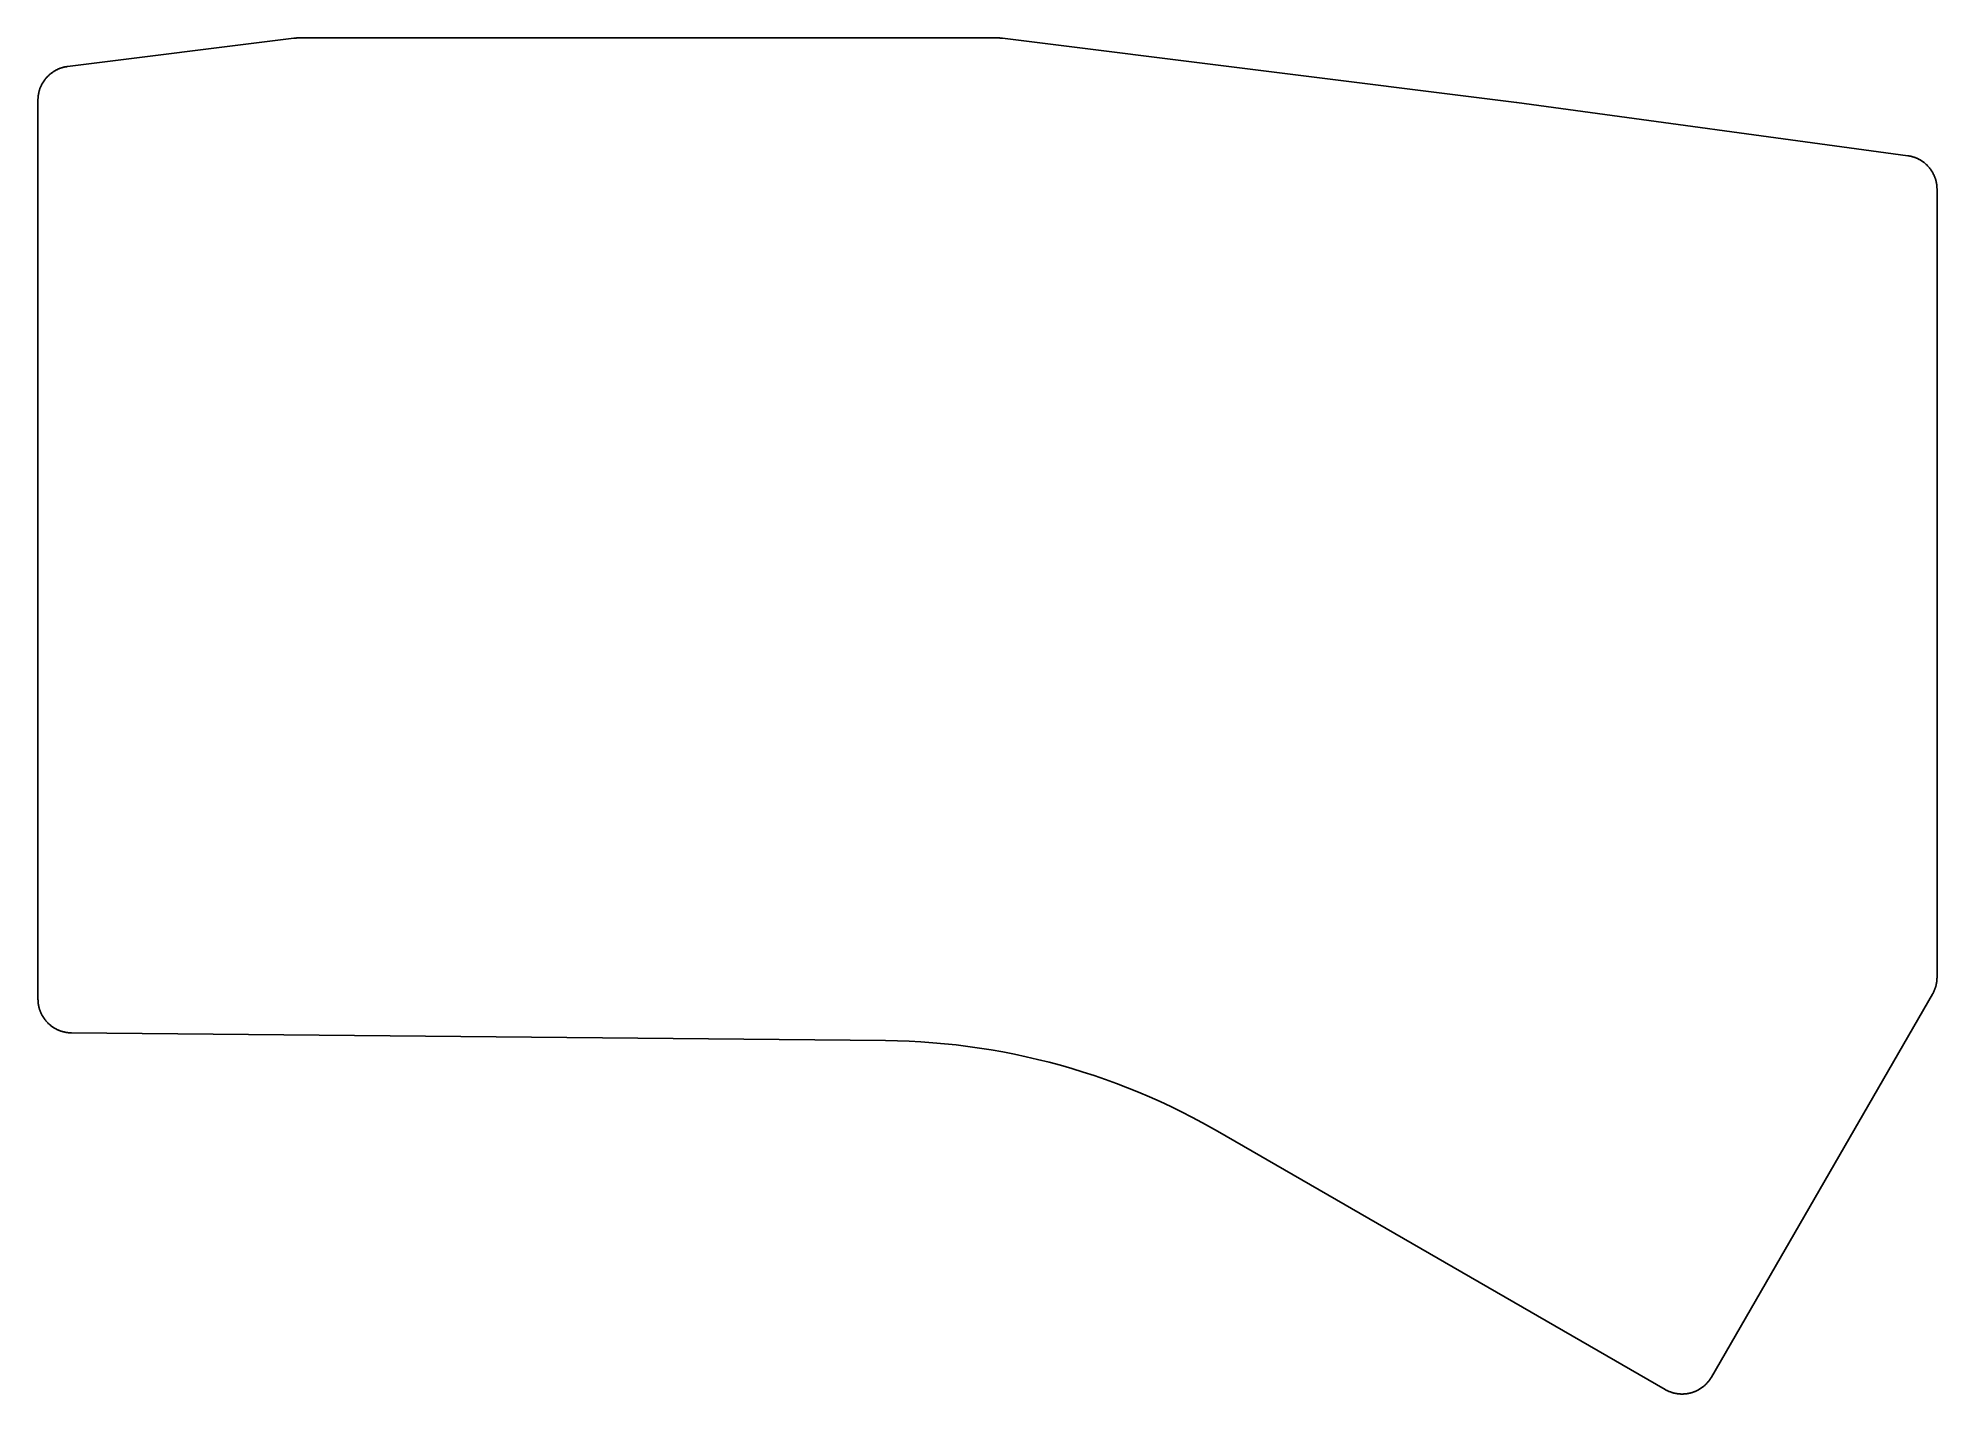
# Model space of a CAD drawing. Header units: millimetres. Extents: x 3 to 143, y -103 to -3.
import ezdxf

# ---------------------------------------------------------------- set-up
doc = ezdxf.new("R2010")
doc.units = ezdxf.units.MM

msp = doc.modelspace()

# ---------------------------------------------------------------- linework, layer by layer
for p, q in [((21.4333, -2.53949), (4.70992, -4.62991)), ((21.4827, -2.53383), (21.4333, -2.53949)), ((21.5264, -2.5296), (21.4827, -2.53383)), ((21.569, -2.52626), (21.5264, -2.5296)), ((21.6126, -2.52359), (21.569, -2.52626)), ((21.6567, -2.52167), (21.6126, -2.52359)), ((21.6999, -2.52054), (21.6567, -2.52167)), ((21.7447, -2.52014), (21.6999, -2.52054)), ((73.4872, -2.52014), (21.7447, -2.52014)), ((73.535, -2.5206), (73.4872, -2.52014)), ((73.5787, -2.52184), (73.535, -2.5206)), ((73.6224, -2.52385), (73.5787, -2.52184)), ((73.6656, -2.5266), (73.6224, -2.52385)), ((73.7097, -2.53015), (73.6656, -2.5266)), ((73.7537, -2.53447), (73.7097, -2.53015)), ((73.7964, -2.53943), (73.7537, -2.53447)), ((111.776, -7.285), (73.7964, -2.53943)), ((3.02075, -5.60977), (2.99402, -5.64609)), ((3.04649, -5.57608), (3.02075, -5.60977)), ((3.07379, -5.54161), (3.04649, -5.57608)), ((3.10146, -5.50792), (3.07379, -5.54161)), ((3.12996, -5.47438), (3.10146, -5.50792)), ((3.15848, -5.442), (3.12996, -5.47438)), ((3.18816, -5.40945), (3.15848, -5.442)), ((3.21774, -5.37816), (3.18816, -5.40945)), ((3.24858, -5.34665), (3.21774, -5.37816)), ((3.28006, -5.31557), (3.24858, -5.34665)), ((3.31104, -5.28604), (3.28006, -5.31557)), ((3.34323, -5.25641), (3.31104, -5.28604)), ((3.37602, -5.22726), (3.34323, -5.25641)), ((3.40852, -5.19937), (3.37602, -5.22726)), ((3.44289, -5.17094), (3.40852, -5.19937)), ((3.4765, -5.14409), (3.44289, -5.17094)), ((3.51111, -5.1174), (3.4765, -5.14409)), ((3.54619, -5.09132), (3.51111, -5.1174)), ((3.58186, -5.06577), (3.54619, -5.09132)), ((3.61755, -5.04112), (3.58186, -5.06577)), ((3.65396, -5.01691), (3.61755, -5.04112)), ((3.69122, -4.99306), (3.65396, -5.01691)), ((3.72786, -4.97049), (3.69122, -4.99306)), ((3.76509, -4.94846), (3.72786, -4.97049)), ((3.80345, -4.92664), (3.76509, -4.94846)), ((3.84184, -4.90569), (3.80345, -4.92664)), ((3.87991, -4.88576), (3.84184, -4.90569)), ((3.92006, -4.86565), (3.87991, -4.88576)), ((3.95847, -4.84721), (3.92006, -4.86565)), ((3.99829, -4.82895), (3.95847, -4.84721)), ((4.03796, -4.81161), (3.99829, -4.82895)), ((4.07921, -4.7944), (4.03796, -4.81161)), ((4.1189, -4.77869), (4.07921, -4.7944)), ((4.15968, -4.76334), (4.1189, -4.77869)), ((4.20096, -4.74861), (4.15968, -4.76334)), ((4.24251, -4.73462), (4.20096, -4.74861)), ((4.2834, -4.72162), (4.24251, -4.73462)), ((4.32584, -4.70895), (4.2834, -4.72162)), ((4.36815, -4.69713), (4.32584, -4.70895)), ((4.40977, -4.68626), (4.36815, -4.69713)), ((4.4527, -4.67586), (4.40977, -4.68626)), ((4.49527, -4.66631), (4.4527, -4.67586)), ((4.53822, -4.65749), (4.49527, -4.66631)), ((4.5804, -4.64957), (4.53822, -4.65749)), ((4.62312, -4.64232), (4.5804, -4.64957)), ((4.66716, -4.63565), (4.62312, -4.64232)), ((4.70992, -4.62991), (4.66716, -4.63565)), ((2.52328, -6.98503), (2.5215, -7.02841)), ((2.52585, -6.94197), (2.52328, -6.98503)), ((2.52919, -6.8981), (2.52585, -6.94197)), ((2.53331, -6.85443), (2.52919, -6.8981)), ((2.53807, -6.81171), (2.53331, -6.85443)), ((2.54376, -6.76768), (2.53807, -6.81171)), ((2.55011, -6.72466), (2.54376, -6.76768)), ((2.5571, -6.6823), (2.55011, -6.72466)), ((2.565, -6.63911), (2.5571, -6.6823)), ((2.57368, -6.59595), (2.565, -6.63911)), ((2.58304, -6.55334), (2.57368, -6.59595)), ((2.59308, -6.51111), (2.58304, -6.55334)), ((2.6039, -6.46892), (2.59308, -6.51111)), ((2.61559, -6.42641), (2.6039, -6.46892)), ((2.62753, -6.38573), (2.61559, -6.42641)), ((2.6411, -6.34242), (2.62753, -6.38573)), ((2.6545, -6.30202), (2.6411, -6.34242)), ((2.66896, -6.26093), (2.6545, -6.30202)), ((2.6844, -6.21933), (2.66896, -6.26093)), ((2.69994, -6.17966), (2.6844, -6.21933)), ((2.71674, -6.13885), (2.69994, -6.17966)), ((2.73404, -6.0988), (2.71674, -6.13885)), ((2.75214, -6.05887), (2.73404, -6.0988)), ((2.77087, -6.01935), (2.75214, -6.05887)), ((2.79012, -5.98058), (2.77087, -6.01935)), ((2.81013, -5.94188), (2.79012, -5.98058)), ((2.83109, -5.90312), (2.81013, -5.94188)), ((2.85248, -5.86511), (2.83109, -5.90312)), ((2.87405, -5.82829), (2.85248, -5.86511)), ((2.89738, -5.79004), (2.87405, -5.82829)), ((2.92044, -5.75365), (2.89738, -5.79004)), ((2.9444, -5.71729), (2.92044, -5.75365)), ((2.96944, -5.68068), (2.9444, -5.71729)), ((2.99402, -5.64609), (2.96944, -5.68068)), ((2.52043, -7.07253), (2.52014, -7.11119)), ((2.52014, -7.11119), (2.52014, -73.577)), ((2.5215, -7.02841), (2.52043, -7.07253)), ((111.801, -7.28827), (111.776, -7.285)), ((140.704, -11.2254), (111.801, -7.28827)), ((140.757, -11.2332), (140.704, -11.2254)), ((140.799, -11.2403), (140.757, -11.2332)), ((140.843, -11.2483), (140.799, -11.2403)), ((140.885, -11.257), (140.843, -11.2483)), ((140.929, -11.2666), (140.885, -11.257)), ((140.97, -11.2766), (140.929, -11.2666)), ((141.012, -11.2875), (140.97, -11.2766)), ((141.055, -11.2994), (141.012, -11.2875)), ((141.096, -11.3115), (141.055, -11.2994)), ((141.138, -11.3247), (141.096, -11.3115)), ((141.18, -11.3387), (141.138, -11.3247)), ((141.221, -11.3532), (141.18, -11.3387)), ((141.262, -11.3684), (141.221, -11.3532)), ((141.302, -11.3843), (141.262, -11.3684)), ((141.343, -11.4012), (141.302, -11.3843)), ((141.383, -11.4187), (141.343, -11.4012)), ((141.422, -11.4365), (141.383, -11.4187)), ((141.462, -11.4558), (141.422, -11.4365)), ((141.5, -11.4746), (141.462, -11.4558)), ((141.539, -11.4951), (141.5, -11.4746)), ((141.578, -11.5158), (141.539, -11.4951)), ((141.615, -11.5371), (141.578, -11.5158)), ((141.654, -11.5597), (141.615, -11.5371)), ((141.69, -11.5822), (141.654, -11.5597)), ((141.727, -11.6055), (141.69, -11.5822)), ((141.764, -11.6302), (141.727, -11.6055)), ((141.799, -11.6542), (141.764, -11.6302)), ((141.835, -11.6801), (141.799, -11.6542)), ((141.87, -11.7053), (141.835, -11.6801)), ((141.905, -11.7324), (141.87, -11.7053)), ((141.939, -11.7596), (141.905, -11.7324)), ((141.973, -11.7873), (141.939, -11.7596)), ((142.006, -11.8157), (141.973, -11.7873)), ((142.039, -11.8447), (142.006, -11.8157)), ((142.071, -11.8742), (142.039, -11.8447)), ((142.102, -11.9037), (142.071, -11.8742)), ((142.133, -11.9346), (142.102, -11.9037)), ((142.164, -11.9661), (142.133, -11.9346)), ((142.194, -11.9972), (142.164, -11.9661)), ((142.223, -12.0294), (142.194, -11.9972)), ((142.252, -12.0622), (142.223, -12.0294)), ((142.281, -12.0954), (142.252, -12.0622)), ((142.308, -12.129), (142.281, -12.0954)), ((142.336, -12.1632), (142.308, -12.129)), ((142.363, -12.1985), (142.336, -12.1632)), ((142.388, -12.2326), (142.363, -12.1985)), ((142.414, -12.2689), (142.388, -12.2326)), ((142.438, -12.3037), (142.414, -12.2689)), ((142.462, -12.3411), (142.438, -12.3037)), ((142.486, -12.3778), (142.462, -12.3411)), ((142.508, -12.4145), (142.486, -12.3778)), ((142.531, -12.4527), (142.508, -12.4145)), ((142.552, -12.4904), (142.531, -12.4527)), ((142.573, -12.5286), (142.552, -12.4904)), ((142.593, -12.5679), (142.573, -12.5286)), ((142.612, -12.6056), (142.593, -12.5679)), ((142.632, -12.6462), (142.612, -12.6056)), ((142.649, -12.6852), (142.632, -12.6462)), ((142.667, -12.7255), (142.649, -12.6852)), ((142.684, -12.7663), (142.667, -12.7255)), ((142.7, -12.8064), (142.684, -12.7663)), ((142.715, -12.8473), (142.7, -12.8064)), ((142.729, -12.8882), (142.715, -12.8473)), ((142.743, -12.93), (142.729, -12.8882)), ((142.756, -12.9718), (142.743, -12.93)), ((142.769, -13.0128), (142.756, -12.9718)), ((142.78, -13.0556), (142.769, -13.0128)), ((142.791, -13.0979), (142.78, -13.0556)), ((142.801, -13.1395), (142.791, -13.0979)), ((142.811, -13.1827), (142.801, -13.1395)), ((142.82, -13.2253), (142.811, -13.1827)), ((142.828, -13.2685), (142.82, -13.2253)), ((142.835, -13.3111), (142.828, -13.2685)), ((142.841, -13.3544), (142.835, -13.3111)), ((142.847, -13.3976), (142.841, -13.3544)), ((142.852, -13.4415), (142.847, -13.3976)), ((142.856, -13.4847), (142.852, -13.4415)), ((142.859, -13.5276), (142.856, -13.4847)), ((142.862, -13.5712), (142.859, -13.5276)), ((142.864, -13.6153), (142.862, -13.5712)), ((142.865, -13.6585), (142.864, -13.6153)), ((142.866, -13.7033), (142.865, -13.6585)), ((142.866, -71.9603), (142.866, -13.7033)), ((142.632, -73.0165), (142.65, -72.9766)), ((142.65, -72.9766), (142.667, -72.9367)), ((142.667, -72.9367), (142.684, -72.8966)), ((142.684, -72.8966), (142.7, -72.8563)), ((142.7, -72.8563), (142.715, -72.8143)), ((142.715, -72.8143), (142.729, -72.7742)), ((142.729, -72.7742), (142.744, -72.7322)), ((142.744, -72.7322), (142.756, -72.691)), ((142.756, -72.691), (142.769, -72.6489)), ((142.769, -72.6489), (142.78, -72.6077)), ((142.78, -72.6077), (142.792, -72.5638)), ((142.792, -72.5638), (142.802, -72.5225)), ((142.802, -72.5225), (142.811, -72.4793)), ((142.811, -72.4793), (142.82, -72.4373)), ((142.82, -72.4373), (142.828, -72.3941)), ((142.828, -72.3941), (142.835, -72.3507)), ((142.835, -72.3507), (142.841, -72.3082)), ((142.841, -72.3082), (142.847, -72.2641)), ((142.847, -72.2641), (142.852, -72.2216)), ((142.852, -72.2216), (142.856, -72.1776)), ((142.856, -72.1776), (142.86, -72.1339)), ((142.86, -72.1339), (142.862, -72.091)), ((142.862, -72.091), (142.864, -72.047)), ((142.864, -72.047), (142.865, -72.0037)), ((142.865, -72.0037), (142.866, -71.9603)), ((2.52014, -73.577), (2.52054, -73.6217)), ((2.52054, -73.6217), (2.52167, -73.665)), ((2.52167, -73.665), (2.52359, -73.7091)), ((2.52359, -73.7091), (2.52626, -73.7527)), ((2.52626, -73.7527), (2.52962, -73.7955)), ((2.52962, -73.7955), (2.5338, -73.8388)), ((2.5338, -73.8388), (2.53879, -73.8827)), ((2.53879, -73.8827), (2.54446, -73.9258)), ((2.54446, -73.9258), (2.55095, -73.9692)), ((2.55095, -73.9692), (2.55807, -74.0118)), ((2.55807, -74.0118), (2.56609, -74.055)), ((2.56609, -74.055), (2.57475, -74.0976)), ((2.57475, -74.0976), (2.58434, -74.1408)), ((2.58434, -74.1408), (2.59433, -74.1824)), ((2.59433, -74.1824), (2.60526, -74.2246)), ((2.60526, -74.2246), (2.61713, -74.2674)), ((2.61713, -74.2674), (2.62926, -74.3084)), ((2.62926, -74.3084), (2.64246, -74.3503)), ((2.64246, -74.3503), (2.65642, -74.392)), ((126.189, -101.531), (142.531, -73.2105)), ((142.531, -73.2105), (142.552, -73.1721)), ((142.552, -73.1721), (142.573, -73.1334)), ((142.573, -73.1334), (142.594, -73.0947)), ((142.594, -73.0947), (142.613, -73.0561)), ((142.613, -73.0561), (142.632, -73.0165)), ((2.65642, -74.392), (2.67091, -74.433)), ((2.67091, -74.433), (2.68619, -74.4738)), ((2.68619, -74.4738), (2.70203, -74.514)), ((2.70203, -74.514), (2.71892, -74.5548)), ((2.71892, -74.5548), (2.73642, -74.595)), ((2.73642, -74.595), (2.75421, -74.6341)), ((2.75421, -74.6341), (2.77356, -74.6746)), ((2.77356, -74.6746), (2.79237, -74.7124)), ((2.79237, -74.7124), (2.81284, -74.7517)), ((2.81284, -74.7517), (2.83359, -74.7899)), ((2.83359, -74.7899), (2.85489, -74.8276)), ((2.85489, -74.8276), (2.87741, -74.8658)), ((2.87741, -74.8658), (2.89992, -74.9025)), ((2.89992, -74.9025), (2.92325, -74.9391)), ((2.92325, -74.9391), (2.948, -74.9765)), ((2.948, -74.9765), (2.97194, -75.0114)), ((2.97194, -75.0114), (2.99786, -75.0477)), ((2.99786, -75.0477), (3.02309, -75.0818)), ((3.02309, -75.0818), (3.05014, -75.1171)), ((3.05014, -75.1171), (3.07735, -75.1513)), ((3.07735, -75.1513), (3.10507, -75.1849)), ((3.10507, -75.1849), (3.13342, -75.2181)), ((3.13342, -75.2181), (3.16241, -75.2509)), ((3.16241, -75.2509), (3.19193, -75.2831)), ((3.19193, -75.2831), (3.22144, -75.3142)), ((3.22144, -75.3142), (3.25238, -75.3456)), ((3.25238, -75.3456), (3.28384, -75.3766)), ((3.28384, -75.3766), (3.31496, -75.4061)), ((3.31496, -75.4061), (3.34717, -75.4356)), ((3.34717, -75.4356), (3.37993, -75.4646)), ((3.37993, -75.4646), (3.41313, -75.493)), ((3.41313, -75.493), (3.44676, -75.5207)), ((3.44676, -75.5207), (3.48096, -75.5479)), ((3.48096, -75.5479), (3.51622, -75.5749)), ((3.51622, -75.5749), (3.55031, -75.6002)), ((3.55031, -75.6002), (3.58665, -75.6261)), ((3.58665, -75.6261), (3.62148, -75.65)), ((3.62148, -75.65), (3.65887, -75.6748)), ((3.65887, -75.6748), (3.69551, -75.6981)), ((3.69551, -75.6981), (3.73224, -75.7206)), ((3.73224, -75.7206), (3.77046, -75.7431)), ((3.77046, -75.7431), (3.80811, -75.7644)), ((3.80811, -75.7644), (3.84633, -75.7852)), ((3.84633, -75.7852), (3.88564, -75.8056)), ((3.88564, -75.8056), (3.92339, -75.8245)), ((3.92339, -75.8245), (3.96396, -75.8438)), ((3.96396, -75.8438), (4.00298, -75.8616)), ((4.00298, -75.8616), (4.04323, -75.8791)), ((4.04323, -75.8791), (4.084, -75.896)), ((4.084, -75.896), (4.12419, -75.9118)), ((4.12419, -75.9118), (4.16507, -75.9271)), ((4.16507, -75.9271), (4.20598, -75.9416)), ((4.20598, -75.9416), (4.24776, -75.9556)), ((4.24776, -75.9556), (4.2896, -75.9688)), ((4.2896, -75.9688), (4.33058, -75.9809)), ((4.33058, -75.9809), (4.37338, -75.9928)), ((4.37338, -75.9928), (4.41562, -76.0037)), ((4.41562, -76.0037), (4.45723, -76.0137)), ((4.45723, -76.0137), (4.50043, -76.0233)), ((4.50043, -76.0233), (4.54301, -76.0319)), ((4.54301, -76.0319), (4.58623, -76.0399)), ((4.58623, -76.0399), (4.62881, -76.0471)), ((4.62881, -76.0471), (4.6722, -76.0536)), ((4.6722, -76.0536), (4.7153, -76.0592)), ((4.7153, -76.0592), (4.75922, -76.0642)), ((4.75922, -76.0642), (4.80249, -76.0684)), ((4.80249, -76.0684), (4.84532, -76.0718)), ((4.84532, -76.0718), (4.88922, -76.0744)), ((4.88922, -76.0744), (4.93335, -76.0764)), ((4.93335, -76.0764), (4.99664, -76.0778)), ((4.99664, -76.0778), (65.1581, -76.6487)), ((65.1581, -76.6487), (66.0306, -76.6646)), ((66.0306, -76.6646), (66.9027, -76.6957)), ((66.9027, -76.6957), (67.7741, -76.7421)), ((67.7741, -76.7421), (68.6446, -76.8036)), ((68.6446, -76.8036), (69.5139, -76.8803)), ((69.5139, -76.8803), (70.3817, -76.9722)), ((70.3817, -76.9722), (71.2478, -77.0792)), ((71.2478, -77.0792), (72.1118, -77.2013)), ((72.1118, -77.2013), (72.9736, -77.3385)), ((72.9736, -77.3385), (73.8329, -77.4907)), ((73.8329, -77.4907), (74.6894, -77.6579)), ((74.6894, -77.6579), (75.5428, -77.8399)), ((75.5428, -77.8399), (76.393, -78.0369)), ((76.393, -78.0369), (77.2395, -78.2487)), ((77.2395, -78.2487), (78.0823, -78.4752)), ((78.0823, -78.4752), (78.921, -78.7163)), ((78.921, -78.7163), (79.7553, -78.9721)), ((79.7553, -78.9721), (80.585, -79.2424)), ((80.585, -79.2424), (81.4099, -79.5271)), ((81.4099, -79.5271), (82.2297, -79.8262)), ((82.2297, -79.8262), (83.0442, -80.1396)), ((83.0442, -80.1396), (83.853, -80.4671)), ((83.853, -80.4671), (84.6561, -80.8087)), ((84.6561, -80.8087), (85.453, -81.1642)), ((85.453, -81.1642), (86.2436, -81.5336)), ((86.2436, -81.5336), (87.0276, -81.9168)), ((87.0276, -81.9168), (87.8049, -82.3136)), ((87.8049, -82.3136), (88.5751, -82.7238)), ((88.5751, -82.7238), (89.6799, -83.343)), ((89.6799, -83.343), (122.774, -102.446)), ((122.774, -102.446), (122.811, -102.467)), ((125.236, -102.467), (125.273, -102.446)), ((125.273, -102.446), (125.312, -102.423)), ((125.312, -102.423), (125.348, -102.401)), ((125.348, -102.401), (125.385, -102.377)), ((125.385, -102.377), (125.421, -102.353)), ((125.421, -102.353), (125.458, -102.329)), ((125.458, -102.329), (125.493, -102.303)), ((125.493, -102.303), (125.528, -102.277)), ((125.528, -102.277), (125.563, -102.25)), ((125.563, -102.25), (125.597, -102.224)), ((125.597, -102.224), (125.63, -102.196)), ((125.63, -102.196), (125.664, -102.167)), ((125.664, -102.167), (125.696, -102.139)), ((125.696, -102.139), (125.729, -102.109)), ((125.729, -102.109), (125.76, -102.079)), ((125.76, -102.079), (125.791, -102.049)), ((125.791, -102.049), (125.822, -102.017)), ((125.822, -102.017), (125.852, -101.986)), ((125.852, -101.986), (125.881, -101.954)), ((125.881, -101.954), (125.91, -101.921)), ((125.91, -101.921), (125.939, -101.887)), ((125.939, -101.887), (125.967, -101.854)), ((125.967, -101.854), (125.994, -101.82)), ((125.994, -101.82), (126.02, -101.785)), ((126.02, -101.785), (126.046, -101.75)), ((126.046, -101.75), (126.072, -101.714)), ((126.072, -101.714), (126.096, -101.679)), ((126.096, -101.679), (126.12, -101.642)), ((126.12, -101.642), (126.144, -101.605)), ((126.144, -101.605), (126.167, -101.568)), ((126.167, -101.568), (126.189, -101.531)), ((122.811, -102.467), (122.85, -102.488)), ((122.85, -102.488), (122.889, -102.508)), ((122.889, -102.508), (122.928, -102.528)), ((122.928, -102.528), (122.967, -102.547)), ((122.967, -102.547), (123.006, -102.564)), ((123.006, -102.564), (123.047, -102.582)), ((123.047, -102.582), (123.087, -102.599)), ((123.087, -102.599), (123.127, -102.615)), ((123.127, -102.615), (123.168, -102.63)), ((123.168, -102.63), (123.21, -102.645)), ((123.21, -102.645), (123.251, -102.658)), ((123.251, -102.658), (123.293, -102.672)), ((123.293, -102.672), (123.335, -102.684)), ((123.335, -102.684), (123.376, -102.695)), ((123.376, -102.695), (123.419, -102.707)), ((123.419, -102.707), (123.461, -102.717)), ((123.461, -102.717), (123.504, -102.726)), ((123.504, -102.726), (123.547, -102.735)), ((123.547, -102.735), (123.59, -102.743)), ((123.59, -102.743), (123.633, -102.75)), ((123.633, -102.75), (123.675, -102.756)), ((123.675, -102.756), (123.719, -102.762)), ((123.719, -102.762), (123.763, -102.767)), ((123.763, -102.767), (123.805, -102.771)), ((123.805, -102.771), (123.849, -102.775)), ((123.849, -102.775), (123.893, -102.777)), ((123.893, -102.777), (123.936, -102.779)), ((123.936, -102.779), (123.98, -102.78)), ((123.98, -102.78), (124.024, -102.781)), ((124.024, -102.781), (124.068, -102.78)), ((124.068, -102.78), (124.111, -102.779)), ((124.111, -102.779), (124.155, -102.777)), ((124.155, -102.777), (124.198, -102.775)), ((124.198, -102.775), (124.242, -102.771)), ((124.242, -102.771), (124.285, -102.767)), ((124.285, -102.767), (124.329, -102.762)), ((124.329, -102.762), (124.371, -102.756)), ((124.371, -102.756), (124.414, -102.75)), ((124.414, -102.75), (124.458, -102.743)), ((124.458, -102.743), (124.5, -102.735)), ((124.5, -102.735), (124.544, -102.726)), ((124.544, -102.726), (124.587, -102.717)), ((124.587, -102.717), (124.628, -102.707)), ((124.628, -102.707), (124.671, -102.695)), ((124.671, -102.695), (124.713, -102.684)), ((124.713, -102.684), (124.754, -102.672)), ((124.754, -102.672), (124.796, -102.658)), ((124.796, -102.658), (124.838, -102.644)), ((124.838, -102.644), (124.879, -102.63)), ((124.879, -102.63), (124.919, -102.615)), ((124.919, -102.615), (124.96, -102.599)), ((124.96, -102.599), (125, -102.582)), ((125, -102.582), (125.04, -102.565)), ((125.04, -102.565), (125.08, -102.546)), ((125.08, -102.546), (125.121, -102.527)), ((125.121, -102.527), (125.158, -102.508)), ((125.158, -102.508), (125.197, -102.488)), ((125.197, -102.488), (125.236, -102.467))]:
    msp.add_line(p, q)

doc.saveas('drawing.dxf')
